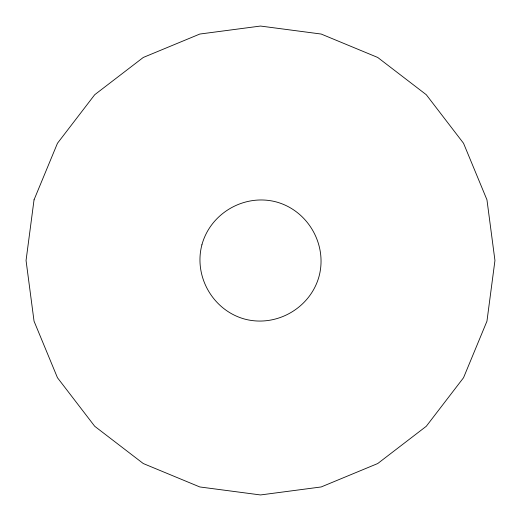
<?xml version="1.0" encoding="UTF-8"?>
<svg xmlns="http://www.w3.org/2000/svg" width="521" height="521" viewBox="0 0 521 521"><rect width="100%" height="100%" fill="white"/><g stroke="black" fill="none" stroke-linecap="round" stroke-linejoin="round"><path stroke-width="0.78" d="M34.041 199.823L26.05 260.5L34.041 321.177L57.46 377.725L94.718 426.282L143.275 463.54L199.823 486.959L260.5 494.95L321.177 486.959L377.725 463.54L426.282 426.282L463.54 377.725L486.959 321.177L494.95 260.5L486.959 199.823L463.54 143.275L426.282 94.718L377.725 57.46L321.177 34.041L260.5 26.05L199.823 34.041L143.275 57.46L94.718 94.718L57.46 143.275L34.041 199.823M201.907 244.818C193.499 276.586 213.089 310.509 244.798 319.113C276.566 327.514 310.49 307.931 319.093 276.221C327.501 244.453 307.911 210.53 276.202 201.92C244.434 193.519 210.51 213.102 201.907 244.818"/></g></svg>
